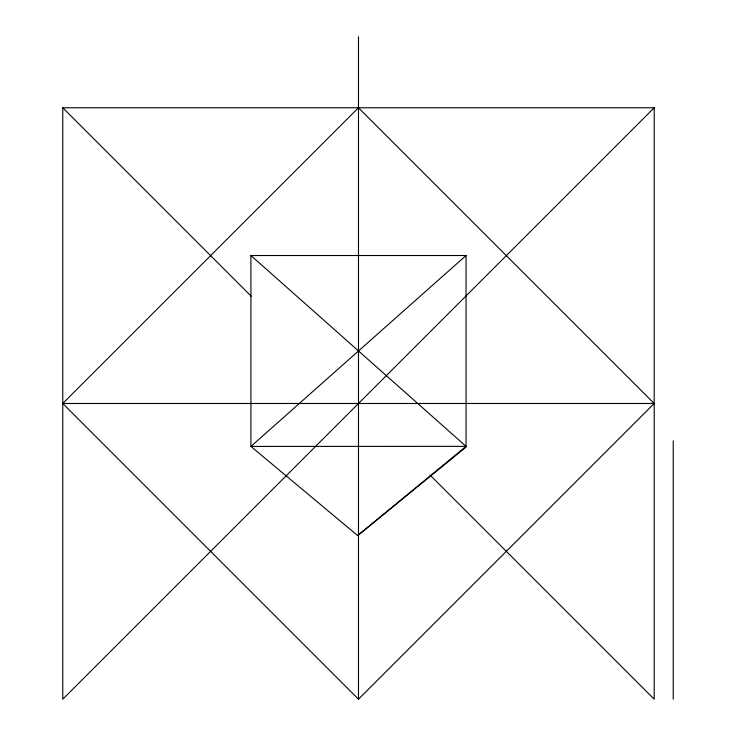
<?xml version="1.0" encoding="UTF-8"?>
<svg xmlns="http://www.w3.org/2000/svg" width="736" height="736" viewBox="0 0 736 736"><rect width="100%" height="100%" fill="white"/><g stroke="black" fill="none" stroke-linecap="round" stroke-linejoin="round"><path stroke-width="1.1" d="M62.772 403.484L358.478 107.769L654.203 403.484L358.487 699.2L62.772 403.484L654.203 403.484M654.203 107.769L62.772 699.2L62.772 107.769L654.203 107.769L654.203 699.2L429.971 474.978M466.054 255.521L250.921 446.43L357.678 535.578L466.054 447.065L466.054 255.521L250.921 255.521L250.921 446.43L466.054 446.347L250.921 255.521M357.678 535.578L466.054 446.347M62.772 107.769L251.243 296.249M673.228 440.818L673.228 699.2M358.487 36.8L358.487 699.2"/></g></svg>
